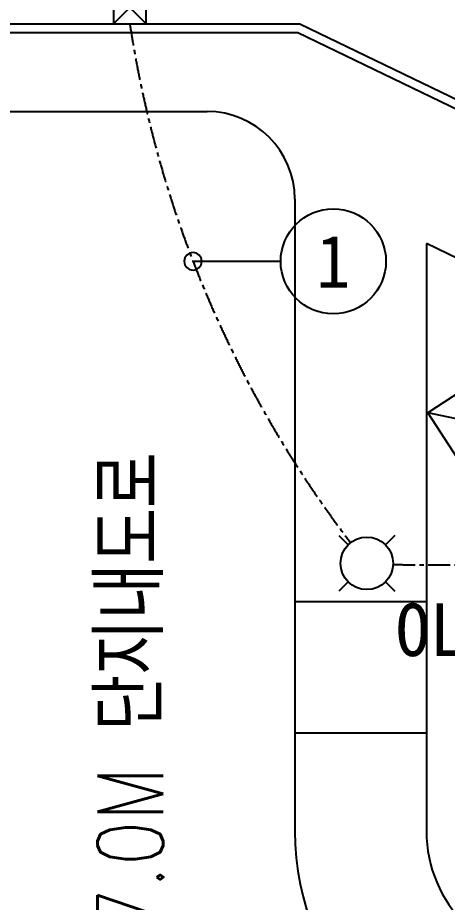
# Model space of a CAD drawing. Header units: millimetres. Extents: x 1145859089 to 1147511753, y -1047484727 to -1047247487.
# Drawn here: x 1146313392 to 1146323191, y -1047312026 to -1047291838 of the extents above; entities that cross this region are included whole.
import ezdxf
from ezdxf.enums import TextEntityAlignment as Align
from ezdxf.xclip import XClip

# ---------------------------------------------------------------- set-up
doc = ezdxf.new("R2010")
doc.units = ezdxf.units.MM
doc.header["$LTSCALE"] = 100
doc.header["$MEASUREMENT"] = 0
doc.header["$XCLIPFRAME"] = 2
doc.linetypes.add('CENTERX2', pattern=[4, 2.5, -0.5, 0.5, -0.5])
doc.layers.get('0').update_dxf_attribs({"linetype": 'CONTINUOUS'})
for name, color, linetype in [('0-BLOCK', 2, 'CONTINUOUS'), ('01-전등등기구', 2, 'CONTINUOUS'), ('L-지중매입', 3, 'CENTERX2'), ('TEXT', 7, 'CONTINUOUS'), ('TEXT-기호', 2, 'CONTINUOUS'), ('XREF', 135, 'CONTINUOUS'), ('단지배치도$0$S240910', 33, 'CONTINUOUS'), ('단지배치도$0$W240910', 135, 'CONTINUOUS')]:
    doc.layers.add(name, color=color, linetype=linetype)
doc.styles.add('단지배치도$0$WS1', font='romans.shx', dxfattribs={"width": 0.8, "bigfont": 'whgtxt.shx'})
doc.styles.add('돋움체', font='DotumChe.ttf')

# ---------------------------------------------------------------- blocks, each defined once
blk = doc.blocks.new('단지배치도$0$zw$9902')
at = {"layer": '단지배치도$0$W240910'}
for p, q in [((43400, 79390, 1673713), (51151, 79390, 1673713)), ((51151, 79390, 1673713), (75000, 67888, 1673713)), ((43400, 79190, 1673713), (51105, 79190, 1673713)), ((51105, 79190, 1673713), (74800, 67762, 1673713)), ((43520, 77390, 0), (49040, 77390, 0)), ((51040, 75390, 0), (51040, 60970, 0)), ((71750, 65803, 0), (54040, 74381, 0)), ((54040, 74381, 0), (54040, 60970, 0)), ((57424, 72693), (54070, 70515)), ((54070, 70515), (56249, 67160)), ((59603, 69339), (54070, 70515)), ((54040, 66201), (51040, 66201)), ((54040, 63201), (51040, 63201))]:
    blk.add_line(p, q, dxfattribs=at)
for centre, radius, start, end in [((49040, 75390, 0), 2000, 0, 90), ((57040, 60970, 0), 6000, 180, 270), ((57040, 60970, 0), 3000, 180, 270)]:
    blk.add_arc(centre, radius, start, end, dxfattribs=at)
at = {"layer": '단지배치도$0$S240910', "style": '단지배치도$0$WS1', "width": 0.8}
blk.add_text('7.0M 단지내도로', height=1500, rotation=90, dxfattribs=at).set_placement((48038, 58633))
blk = doc.blocks.new('단지배치도')
blk.add_blockref('단지배치도$0$zw$9902', (141034, 142437))
blk = doc.blocks.new('L옥외보안등')
at = {"layer": '01-전등등기구', "linetype": 'Continuous', "ltscale": 2}
for p, q in [((0, 3.181), (0.53, 2.651)), ((3.181, 3.181), (2.651, 2.651)), ((0.53, 0.53), (0, 0)), ((2.651, 0.53), (3.181, 0))]:
    blk.add_line(p, q, dxfattribs=at)
at = {"layer": '01-전등등기구'}
blk.add_circle((1.59, 1.59), 1.499, dxfattribs=at)
blk = doc.blocks.new('A$C2857778D')
at = {"layer": '0-BLOCK'}
for p, q in [((-750, 750), (750, -750)), ((750, 750), (-750, -750))]:
    blk.add_line(p, q, dxfattribs=at)
blk.add_lwpolyline([(750, 750), (-750, 750), (-750, -750), (750, -750)], close=True, dxfattribs=at)
blk = doc.blocks.new('A$C742764A1')
at = {"layer": 'TEXT-기호', "color": 6}
blk.add_line((0.5, 0.5), (0.5, 5.5), dxfattribs=at)
blk.add_circle((0.5, 0.5), 0.5, dxfattribs=at)
blk.add_circle((0.5, 0.5), 0.5, dxfattribs=at)

msp = doc.modelspace()

# ---------------------------------------------------------------- linework, layer by layer
at = {"layer": 'L-지중매입', "ltscale": 2}
for centre, radius, start, end in [((1146341624.985035, -1047288046.157354, 1673713.366374), 25975.374162, 188.7091306778, 217.3861414597), ((1146322780.537952, -1047276852.063607), 27475.211374, 268.2779232254, 295.7763913246)]:
    msp.add_arc(centre, radius, start, end, dxfattribs=at)
at = {"layer": 'TEXT-기호', "color": 6}
msp.add_circle((1146320591.440471, -1047297397.915514, 1673713.366374), 1200, dxfattribs=at)

# ---------------------------------------------------------------- block references
at = {"layer": '0-BLOCK', "xscale": 0.4999999999999999, "yscale": 0.4999999999999999, "zscale": 0.4999999999999999}
msp.add_blockref('A$C2857778D', (1146315949.112931, -1047291604.305523, 1673713.366374), dxfattribs=at)
at = {"layer": '01-전등등기구', "linetype": 'Continuous', "ltscale": 2, "xscale": 400.0000000000001, "yscale": 400.0000000000001, "zscale": 400.0000000000001}
msp.add_blockref('L옥외보안등', (1146320719.446388, -1047304926.452809), dxfattribs=at)
at = {"layer": 'TEXT-기호', "linetype": 'Continuous', "ltscale": 2, "xscale": -400, "yscale": 400, "zscale": 400, "rotation": 269.9999999999948}
msp.add_blockref('A$C742764A1', (1146317191.438264, -1047297597.922342, 1673713.366374), dxfattribs=at)
at = {"layer": 'XREF'}
ref = msp.add_blockref('단지배치도', (1146127639.433662, -1047513806.462535), dxfattribs=at)
XClip(ref).set_block_clipping_path([(72982.4064819524, 34919.7593965302), (360382.4067475507, 255319.7593436702)])

# ---------------------------------------------------------------- texts
at = {"layer": 'TEXT', "style": '돋움체'}
msp.add_text('OL3', height=1200, dxfattribs=at).set_placement((1146322016.297779, -1047305806.356571), align=Align.MIDDLE_LEFT)
at = {"layer": 'TEXT-기호', "color": 6, "style": '돋움체'}
msp.add_text('1', height=1200, dxfattribs=at).set_placement((1146320591.440471, -1047297397.915514, 1673713.366374), align=Align.MIDDLE)

doc.saveas('drawing.dxf')
